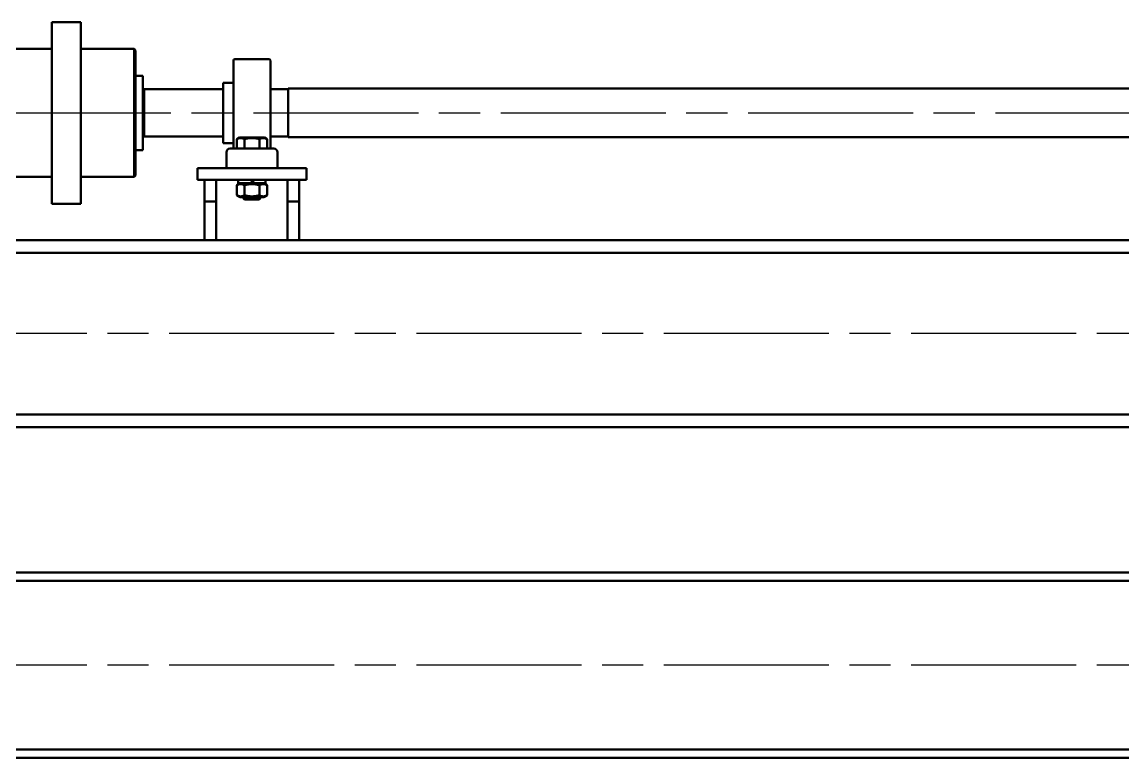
# Model space of a CAD drawing. Header units: millimetres. Extents: x 0 to 25230, y 0 to 17820.
# Drawn here: x 13282 to 14417, y 5776 to 6535 of the extents above; entities that cross this region are included whole.
import ezdxf

# ---------------------------------------------------------------- set-up
doc = ezdxf.new("R2010")
doc.units = ezdxf.units.MM
doc.header["$LTSCALE"] = 30
doc.linetypes.add('CHAIN', pattern=[0.7087, 0.4724, -0.0591, 0.1181, -0.0591])
doc.layers.add('Видимый контур (ГОСТ)', color=7, linetype='Continuous', lineweight=50)
doc.layers.add('Осевая линия (ГОСТ)', color=7, linetype='Continuous', lineweight=25)

msp = doc.modelspace()

# ---------------------------------------------------------------- linework, layer by layer
at = {"layer": 'Видимый контур (ГОСТ)'}
for p, q in [((13312.3042, 6347.0684), (13312.3042, 6534.5684)), ((13312.3042, 6534.5684), (13342.3042, 6534.5684)), ((13342.3042, 6347.0684), (13342.3042, 6534.5684)), ((13250.0542, 6506.8184), (13312.3042, 6506.8184)), ((13342.3042, 6506.8184), (13397.0542, 6506.8184)), ((13397.0542, 6374.8184), (13397.0542, 6506.8184)), ((13398.5542, 6505.3184), (13397.0542, 6506.8184)), ((13398.5542, 6505.3184), (13398.5542, 6376.3184)), ((13499.5042, 6440.8184), (13499.5042, 6494.8184)), ((13536.1042, 6496.3184), (13501.0042, 6496.3184)), ((13537.6042, 6494.8184), (13537.6042, 6440.8184)), ((13398.5542, 6479.0684), (13406.0542, 6479.0684)), ((13406.0542, 6402.5684), (13406.0542, 6479.0684)), ((13488.7792, 6471.9092), (13488.7792, 6409.7276)), ((13499.5042, 6471.9092), (13488.7792, 6471.9092)), ((13406.0542, 6464.6475), (13407.5542, 6465.1934)), ((13407.5542, 6465.1934), (13407.5542, 6416.4434)), ((13407.5542, 6465.1934), (13488.7792, 6465.1934)), ((13537.6042, 6465.1934), (13556.0542, 6465.1934)), ((13556.0542, 6415.6934), (13556.0542, 6465.9434)), ((13556.0542, 6465.9434), (14558.8042, 6465.9434)), ((13499.5042, 6440.8184), (13499.5042, 6411.5684)), ((13537.6042, 6411.5684), (13537.6042, 6440.8184)), ((13406.0542, 6416.9894), (13407.5542, 6416.4434)), ((13407.5542, 6416.4434), (13488.7792, 6416.4434)), ((13505.7292, 6415.3184), (13502.9657, 6413.723)), ((13502.9657, 6413.723), (13502.9657, 6404.0684)), ((13505.7292, 6415.3184), (13531.3792, 6415.3184)), ((13510.7599, 6413.723), (13510.7599, 6404.0684)), ((13526.3484, 6413.723), (13526.3484, 6404.0684)), ((13531.3792, 6415.3184), (13534.1426, 6413.723)), ((13534.1426, 6413.723), (13534.1426, 6404.0684)), ((13537.6042, 6416.4434), (13556.0542, 6416.4434)), ((13556.0542, 6415.6934), (14558.8042, 6415.6934)), ((13398.5542, 6402.5684), (13406.0542, 6402.5684)), ((13499.5042, 6409.7276), (13488.7792, 6409.7276)), ((13541.0542, 6404.0684), (13496.0542, 6404.0684)), ((13499.5042, 6411.5684), (13499.5042, 6405.5684)), ((13537.6042, 6405.5684), (13537.6042, 6411.5684)), ((13492.3042, 6400.3184), (13492.3042, 6383.8184)), ((13544.8042, 6383.8184), (13544.8042, 6400.3184)), ((13462.3042, 6371.8184), (13462.3042, 6383.8184)), ((13462.3042, 6383.8184), (13574.8042, 6383.8184)), ((13574.8042, 6371.8184), (13574.8042, 6383.8184)), ((13250.0542, 6374.8184), (13312.3042, 6374.8184)), ((13342.3042, 6374.8184), (13397.0542, 6374.8184)), ((13398.5542, 6376.3184), (13397.0542, 6374.8184)), ((13462.3042, 6371.8184), (13574.8042, 6371.8184)), ((13469.8042, 6371.8184), (13469.8042, 6349.3184)), ((13469.8042, 6371.8184), (13481.8042, 6371.8184)), ((13481.8042, 6371.8184), (13481.8042, 6349.3184)), ((13506.4042, 6368.2184), (13502.9657, 6366.2332)), ((13504.4917, 6371.8184), (13504.4917, 6368.2184)), ((13519.1445, 6368.2184), (13504.4917, 6368.2184)), ((13517.8342, 6371.8184), (13519.1445, 6368.2184)), ((13520.5845, 6368.2184), (13519.1445, 6368.2184)), ((13520.5845, 6368.2184), (13519.2742, 6371.8184)), ((13532.6167, 6368.2184), (13520.5845, 6368.2184)), ((13530.7042, 6368.2184), (13534.1426, 6366.2332)), ((13532.6167, 6371.8184), (13532.6167, 6368.2184)), ((13555.3042, 6371.8184), (13555.3042, 6349.3184)), ((13555.3042, 6371.8184), (13567.3042, 6371.8184)), ((13567.3042, 6371.8184), (13567.3042, 6349.3184)), ((13502.9657, 6355.9536), (13502.9657, 6366.2332)), ((13510.7599, 6355.9536), (13510.7599, 6366.2332)), ((13526.3484, 6355.9536), (13526.3484, 6366.2332)), ((13534.1426, 6355.9536), (13534.1426, 6366.2332)), ((13312.3042, 6347.0684), (13342.3042, 6347.0684)), ((13469.8042, 6349.3184), (13469.8042, 6309.5684)), ((13469.8042, 6349.3184), (13481.8042, 6349.3184)), ((13481.8042, 6349.3184), (13481.8042, 6309.5684)), ((13506.4042, 6353.9684), (13502.9657, 6355.9536)), ((13506.4042, 6353.9684), (13530.7042, 6353.9684)), ((13509.5542, 6353.9684), (13509.5542, 6353.0684)), ((13509.5542, 6353.0684), (13527.5542, 6353.0684)), ((13511.0542, 6351.5684), (13509.5542, 6353.0684)), ((13526.0542, 6351.5684), (13511.0542, 6351.5684)), ((13526.0542, 6351.5684), (13527.5542, 6353.0684)), ((13527.5542, 6353.9684), (13527.5542, 6353.0684)), ((13530.7042, 6353.9684), (13534.1426, 6355.9536)), ((13555.3042, 6349.3184), (13555.3042, 6309.5684)), ((13555.3042, 6349.3184), (13567.3042, 6349.3184)), ((13567.3042, 6349.3184), (13567.3042, 6309.5684)), ((13469.8042, 6309.5684), (11756.8042, 6309.5684)), ((13469.8042, 6309.5684), (13481.8042, 6309.5684)), ((13555.3042, 6309.5684), (13481.8042, 6309.5684)), ((13555.3042, 6309.5684), (13567.3042, 6309.5684)), ((14758.3042, 6309.5684), (13567.3042, 6309.5684)), ((14818.3042, 6296.4434), (10397.0542, 6296.4434)), ((15058.3042, 6129.9434), (10168.3042, 6129.9434)), ((15058.3042, 6116.8184), (10168.3042, 6116.8184)), ((15058.3042, 5966.8184), (10168.3042, 5966.8184)), ((15058.3042, 5958.1934), (10168.3042, 5958.1934)), ((15058.3042, 5784.1934), (10168.3042, 5784.1934)), ((15058.3042, 5775.5684), (10168.3042, 5775.5684))]:
    msp.add_line(p, q, dxfattribs=at)
for centre, radius, start, end in [((13501.0042, 6494.8184), 1.5, 90, 180), ((13536.1042, 6494.8184), 1.5, 0, 90), ((13496.0542, 6400.3184), 3.75, 90, 180), ((13498.0042, 6405.5684), 1.5, 270, 0), ((13539.1042, 6405.5684), 1.5, 180, 270), ((13541.0542, 6400.3184), 3.75, 0, 90)]:
    msp.add_arc(centre, radius, start, end, dxfattribs=at)
for points, weights in [([(13502.9657, 6413.723), (13506.8628, 6415.973), (13510.7599, 6413.723)], [1.16025403784, 1.33974596216, 1.16025403784]), ([(13510.7599, 6413.723), (13518.5542, 6415.973), (13526.3484, 6413.723)], [1.16025403784, 1.33974596216, 1.16025403784]), ([(13526.3484, 6413.723), (13530.2455, 6415.973), (13534.1426, 6413.723)], [1.16025403784, 1.33974596216, 1.16025403784]), ([(13510.7599, 6366.2332), (13506.8628, 6368.4832), (13502.9657, 6366.2332)], [1, 1.15470053838, 1]), ([(13526.3484, 6366.2332), (13518.5542, 6368.4832), (13510.7599, 6366.2332)], [1, 1.15470053838, 1]), ([(13534.1426, 6366.2332), (13530.2455, 6368.4832), (13526.3484, 6366.2332)], [1, 1.15470053838, 1]), ([(13502.9657, 6355.9536), (13506.8628, 6353.7036), (13510.7599, 6355.9536)], [1, 1.15470053838, 1]), ([(13510.7599, 6355.9536), (13518.5542, 6353.7036), (13526.3484, 6355.9536)], [1, 1.15470053838, 1]), ([(13526.3484, 6355.9536), (13530.2455, 6353.7036), (13534.1426, 6355.9536)], [1, 1.15470053838, 1])]:
    msp.add_rational_spline(points, weights, degree=2, dxfattribs=at)
at = {"layer": 'Осевая линия (ГОСТ)', "linetype": 'CHAIN', "ltscale": 11.993792}
for p, q in [((10205.1718, 6440.8184), (14633.8042, 6440.8184)), ((15133.3042, 6213.1934), (10093.3042, 6213.1934)), ((15133.3042, 5871.1934), (10093.3042, 5871.1934))]:
    msp.add_line(p, q, dxfattribs=at)

doc.saveas('drawing.dxf')
